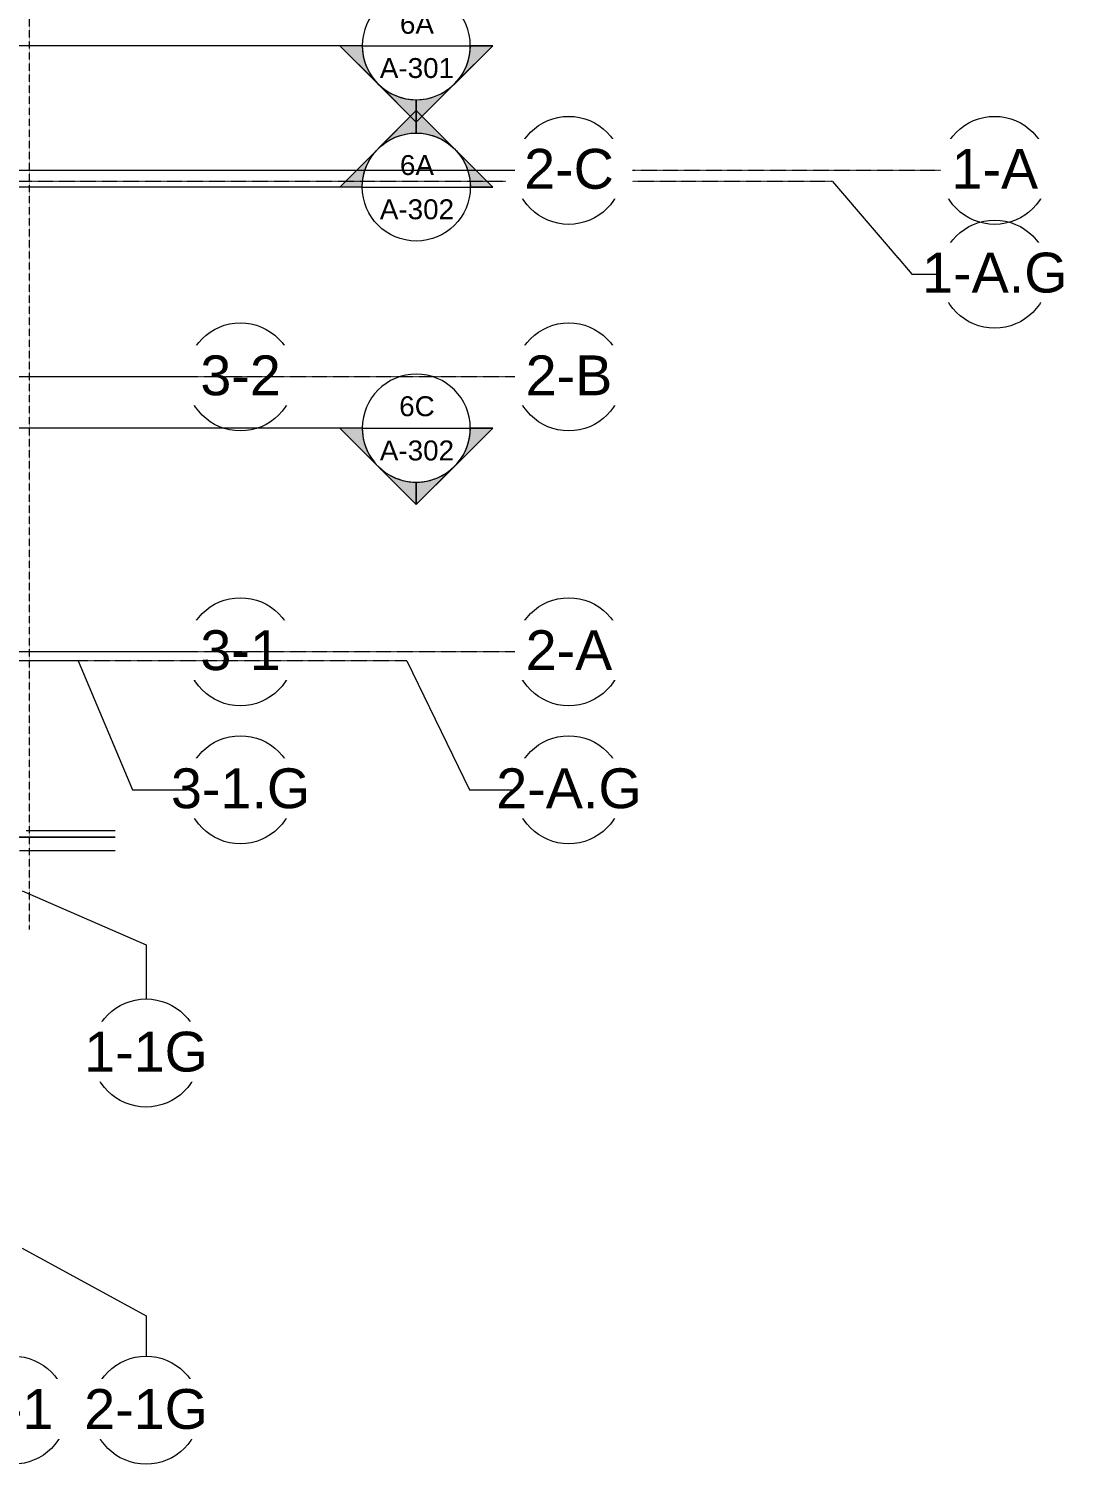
# Model space of a CAD drawing. Header units: inches. Extents: x 25369 to 33163, y -23509 to -20274.
# Drawn here: x 32218 to 33163, y -23509 to -22234 of the extents above; entities that cross this region are included whole.
import ezdxf

# ---------------------------------------------------------------- set-up
doc = ezdxf.new("R2010")
doc.units = ezdxf.units.IN
doc.header["$MEASUREMENT"] = 0
doc.linetypes.add('Grid Line 1_2_', pattern=[0.875, 0.5, -0.125, 0.125, -0.125])
doc.linetypes.add('Hidden', pattern=[0.28125, 0.1875, -0.09375])
for name, color, linetype, lineweight in [('A-PROP-SBCK', 71, 'Hidden', 70), ('C-TOPO', 7, 'Continuous', 13), ('Conc', 7, 'Continuous', 70), ('EOP-PR', 4, 'Continuous', 70), ('G-ANNO-SYMB', 111, 'Continuous', 9), ('S-GRID', 1, 'Continuous', 9), ('S-GRID-IDEN', 1, 'Continuous', 9)]:
    doc.layers.add(name, color=color, linetype=linetype, lineweight=lineweight)
doc.styles.add('Arial', font='arial.ttf', dxfattribs={"height": 35.407186})
doc.styles.add('Arial_1', font='arial.ttf', dxfattribs={"height": 17.703593})

# ---------------------------------------------------------------- blocks, each defined once
blk = doc.blocks.new('Section - Section Head - Filled-1526-Overall Floor Plan')
at = {"layer": 'G-ANNO-SYMB'}
h = blk.add_hatch(color=256, dxfattribs=at)
edge = h.paths.add_edge_path(flags=0)
edge.add_line((-0.4268, 0.1768), (-0.25, 0.3536))
edge.add_line((-0.25, 0.3536), (-0.25, 0.25))
edge.add_arc((-0.25, 0), 0.25, 90, 135)
h = blk.add_hatch(color=256, dxfattribs=at)
edge = h.paths.add_edge_path(flags=0)
edge.add_arc((-0.25, 0), 0.25, 45, 90)
edge.add_line((-0.25, 0.25), (-0.25, 0.3536))
edge.add_line((-0.25, 0.3536), (-0.0732, 0.1768))
h = blk.add_hatch(color=256, dxfattribs=at)
edge = h.paths.add_edge_path(flags=0)
edge.add_arc((-0.25, 0), 0.2503, 137.9216, 180)
edge.add_line((-0.5003, 0), (-0.6036, 0))
edge.add_line((-0.6036, 0), (-0.4358, 0.1678))
h = blk.add_hatch(color=256, dxfattribs=at)
edge = h.paths.add_edge_path(flags=0)
edge.add_line((-0.0642, 0.1678), (0.1036, 0))
edge.add_line((0.1036, 0), (0.0003, 0))
edge.add_arc((-0.25, 0), 0.2503, 0, 42.0784)
for p, q in [((-0.25, 0.3536), (-0.6036, 0)), ((-0.25, 0.3536), (-0.4268, 0.1768)), ((-0.25, 0.3536), (0.1036, 0)), ((-0.25, 0.25), (-0.25, 0.3536)), ((-0.0732, 0.1768), (-0.25, 0.3536)), ((-0.25, 0.3536), (-0.25, 0.25)), ((-0.4358, 0.1678), (-0.6036, 0)), ((0.1036, 0), (-0.0642, 0.1678)), ((-0.6036, 0), (-0.5003, 0)), ((0.0003, 0), (0.1036, 0)), ((-0.5, 0), (-0.6036, 0)), ((0, 0), (0.1036, 0))]:
    blk.add_line(p, q, dxfattribs=at)
for radius, start, end in [(0.25, 360, 180), (0.25, 90, 135), (0.25, 45, 90), (0.2503, 137.9216, 180), (0.2503, 0, 42.0784), (0.25, 180, 360)]:
    blk.add_arc((-0.25, 0), radius, start, end, dxfattribs=at)
blk = doc.blocks.new('Grid - Grid Head - Circle-14747-Overall Floor Plan')
at = {"layer": 'S-GRID-IDEN'}
blk.add_circle((0, 0), 0.25, dxfattribs=at)

msp = doc.modelspace()

# ---------------------------------------------------------------- linework, layer by layer
at = {"layer": 'A-PROP-SBCK', "color": 43, "lineweight": 9}
msp.add_line((32218.6, -20555), (32218.6, -23034), dxfattribs=at)
at = {"layer": 'C-TOPO', "color": 43, "lineweight": 9}
for p, q in [((32295.1, -22952.1), (29635, -22952.1)), ((32216, -22952.1), (32295.1, -22952.1))]:
    msp.add_line(p, q, dxfattribs=at)
at = {"layer": 'Conc', "color": 43, "lineweight": 9}
msp.add_line((32295.1, -22964.1), (32210, -22964.1), dxfattribs=at)
at = {"layer": 'EOP-PR', "color": 43, "lineweight": 9}
for p, q in [((32216, -22946.1), (32295.1, -22946.1)), ((32210, -22952.1), (32295.1, -22952.1))]:
    msp.add_line(p, q, dxfattribs=at)
at = {"layer": 'G-ANNO-SYMB'}
for p, q in [((32514.7, -22248.8), (27935, -22248.8)), ((32514.7, -22248.8), (32610.7, -22248.8)), ((32514.7, -22374.4), (27928.4, -22374.4)), ((32514.7, -22374.4), (32610.7, -22374.4)), ((32514.7, -22588.6), (27924.8, -22588.6)), ((32514.7, -22588.6), (32610.7, -22588.6))]:
    msp.add_line(p, q, dxfattribs=at)
at = {"layer": 'S-GRID', "linetype": 'Grid Line 1_2_'}
for p, q in [((32932.6, -22369.6), (28668.6, -22369.6)), ((32262.4, -22795.3), (27498.5, -22795.3))]:
    msp.add_line(p, q, dxfattribs=at)
at = {"layer": 'S-GRID'}
for p, q in [((32262.4, -22795.3), (32310.4, -22909.9)), ((32212.5, -22999.8), (32322.6, -23047.8)), ((32322.6, -23047.8), (32322.6, -23095.8)), ((32212.5, -23317.2), (32322.6, -23377.2)), ((32322.6, -23377.2), (32322.6, -23413.2))]:
    msp.add_line(p, q, dxfattribs=at)

# ---------------------------------------------------------------- block references
at = {"layer": 'G-ANNO-SYMB', "xscale": 191.9999999999999, "yscale": 191.9999999999999, "zscale": 191.9999999999999, "rotation": 180}
for p in [(32514.7, -22248.8), (32514.7, -22588.6)]:
    msp.add_blockref('Section - Section Head - Filled-1526-Overall Floor Plan', p, dxfattribs=at)
at = {"layer": 'G-ANNO-SYMB', "extrusion": (0, 0, -1), "xscale": 191.9999999999999, "yscale": 191.9999999999999, "zscale": 191.9999999999999}
msp.add_blockref('Section - Section Head - Filled-1526-Overall Floor Plan', (-32514.7, -22374.4), dxfattribs=at)
at = {"layer": 'S-GRID-IDEN', "xscale": 191.9999999999999, "yscale": 191.9999999999999, "zscale": 191.9999999999999}
for p, rotation in [((32698.2, -22359.6), 89.9999999999998), ((33076.6, -22359.6), 89.99999999999982), ((33076.6, -22451.8), 89.99999999999982), ((32406.4, -22543.1), 89.99999999999984), ((32698.2, -22543.1), 89.9999999999998), ((32406.4, -22787.3), 89.99999999999984), ((32698.2, -22787.3), 89.9999999999998), ((32406.4, -22909.9), 89.99999999999984), ((32698.2, -22909.9), 89.9999999999998)]:
    msp.add_blockref('Grid - Grid Head - Circle-14747-Overall Floor Plan', p, dxfattribs=dict(at, rotation=rotation))
for p in [(32322.6, -23143.8), (32204.5, -23461.2), (32322.6, -23461.2)]:
    msp.add_blockref('Grid - Grid Head - Circle-14747-Overall Floor Plan', p, dxfattribs=at)

# ---------------------------------------------------------------- texts
at = {"layer": 'G-ANNO-SYMB', "char_height": 17.7, "attachment_point": 2, "line_spacing_factor": 0.938532, "style": 'Arial_1'}
for s, insert, width in [('6A', (32563.3, -22220.5), 36.072), ('A-301', (32563.3, -22259.8), 78.624), ('6A', (32563.3, -22346), 36.072), ('A-302', (32563.3, -22385.3), 78.624), ('6C', (32563.3, -22560.3), 37.584), ('A-302', (32563.3, -22599.6), 78.624)]:
    msp.add_mtext(s, dxfattribs=dict(at, insert=insert, width=width))

# ---------------------------------------------------------------- next in the draw order: texts
at = {"layer": 'S-GRID-IDEN', "char_height": 35.41, "attachment_point": 2, "line_spacing_factor": 0.938532, "style": 'Arial', "bg_fill": 3, "box_fill_scale": 1.25, "bg_fill_color": 0, "bg_fill_transparency": 0}
for s, insert, width in [('1-A', (33076.8, -22340.5), 91.584), ('1-A.G', (33076.8, -22432.7), 153.792), ('3-2', (32406.6, -22524), 85.104), ('2-B', (32698.4, -22524), 91.584), ('3-1', (32406.6, -22768.2), 85.104), ('2-A', (32698.4, -22768.2), 91.584), ('3-1.G', (32406.6, -22890.9), 147.312), ('2-A.G', (32698.4, -22890.9), 153.792), ('1-1G', (32322.6, -23124.9), 130.896), ('2-1', (32204.5, -23442.4), 85.104)]:
    msp.add_mtext(s, dxfattribs=dict(at, insert=insert, width=width))

# ---------------------------------------------------------------- next in the draw order: linework, layer by layer
at = {"layer": 'S-GRID', "linetype": 'Grid Line 1_2_'}
for p, q in [((33028.6, -22359.6), (28668.6, -22359.6)), ((32358.4, -22543.1), (27402.5, -22543.1)), ((32650.2, -22543.1), (27721.3, -22543.1)), ((32358.4, -22787.3), (27402.5, -22787.3)), ((32650.2, -22787.3), (27721.3, -22787.3)), ((32554.2, -22795.3), (27846.6, -22795.3))]:
    msp.add_line(p, q, dxfattribs=at)
at = {"layer": 'S-GRID'}
for p, q in [((32932.6, -22369.6), (33003, -22451.8)), ((33003, -22451.8), (33028.6, -22451.8)), ((32554.2, -22795.3), (32609.9, -22909.9)), ((32310.4, -22909.9), (32358.4, -22909.9)), ((32609.9, -22909.9), (32650.2, -22909.9))]:
    msp.add_line(p, q, dxfattribs=at)

# ---------------------------------------------------------------- next in the draw order: texts
at = {"layer": 'S-GRID-IDEN', "insert": (32322.6, -23442.4), "char_height": 35.41, "width": 130.896, "attachment_point": 2, "line_spacing_factor": 0.938532, "style": 'Arial', "bg_fill": 3, "box_fill_scale": 1.25, "bg_fill_color": 0, "bg_fill_transparency": 0}
msp.add_mtext('2-1G', dxfattribs=at)

# ---------------------------------------------------------------- next in the draw order: texts
at = {"layer": 'S-GRID-IDEN', "insert": (32698.4, -22340.5), "char_height": 35.41, "width": 94.608, "attachment_point": 2, "line_spacing_factor": 0.938532, "style": 'Arial', "bg_fill": 3, "box_fill_scale": 1.25, "bg_fill_color": 0, "bg_fill_transparency": 0}
msp.add_mtext('2-C', dxfattribs=at)

# ---------------------------------------------------------------- next in the draw order: linework, layer by layer
at = {"layer": 'S-GRID', "linetype": 'Grid Line 1_2_'}
msp.add_line((32650.2, -22359.6), (28584.6, -22359.6), dxfattribs=at)

doc.saveas('drawing.dxf')
